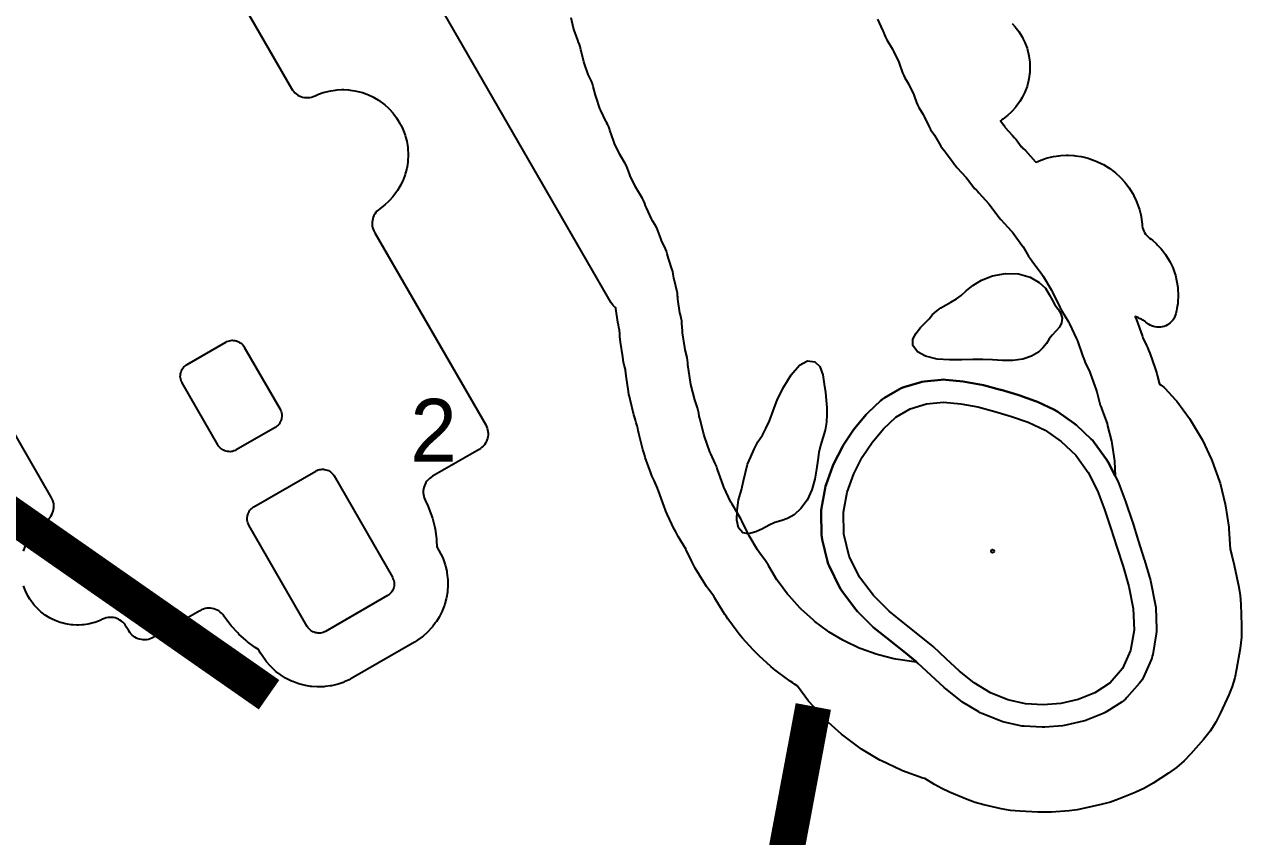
# Model space of a CAD drawing. Extents: x 425531 to 428300, y 1577248 to 1578701.
# Drawn here: x 427704.3 to 427976, y 1577507.3 to 1577688.6 of the extents above; entities that cross this region are included whole.
import ezdxf

# ---------------------------------------------------------------- set-up
doc = ezdxf.new("R2010")
doc.units = 21
for name, color, linetype, true_color in [('L-GOLF-ANNO', 7, 'Continuous', 0xffd23c), ('L-GOLF-BNKR', 7, 'Continuous', 0xe9dcb5), ('L-GOLF-CART', 7, 'Continuous', 0xcfcac0), ('L-GOLF-COLLAR', 7, 'Continuous', 0x5f9a33), ('L-GOLF-FWY', 7, 'Continuous', 0x6a9e35), ('L-GOLF-GRN', 7, 'Continuous', 0x74b23e), ('L-GOLF-PIN', 7, 'Continuous', 0xe0262b), ('L-GOLF-ROUGH', 7, 'Continuous', 0x4f7d2c), ('L-GOLF-TEE', 7, 'Continuous', 0x6fa63a)]:
    doc.layers.add(name, color=color, linetype=linetype, true_color=true_color)

msp = doc.modelspace()

# ---------------------------------------------------------------- linework, layer by layer
at = {"layer": 'L-GOLF-BNKR'}
for points, elevation in [([(427905.3, 1577622), (427906.2, 1577622.9), (427907, 1577623.8), (427907.9, 1577624.6), (427908.8, 1577625.3), (427910, 1577626), (427911.1, 1577626.6), (427912.3, 1577627.3), (427913.4, 1577628.1), (427914.5, 1577629.1), (427916, 1577630.3), (427917.9, 1577631.5), (427920.4, 1577632.5), (427923.3, 1577633), (427926.2, 1577632.9), (427928.8, 1577632.2), (427930.8, 1577631), (427932.2, 1577629.7), (427933, 1577628.3), (427933.7, 1577627.1), (427934.3, 1577626), (427935, 1577625), (427935.6, 1577624), (427935.9, 1577623), (427935.8, 1577622), (427935.3, 1577621), (427934.5, 1577620.1), (427933.7, 1577619.2), (427933, 1577618.4), (427932.4, 1577617.4), (427931.6, 1577616.4), (427930.6, 1577615.4), (427929.1, 1577614.5), (427927.1, 1577613.9), (427924.9, 1577613.6), (427922.6, 1577613.6), (427920.4, 1577613.7), (427918.2, 1577613.8), (427916, 1577613.8), (427913.5, 1577613.7), (427910.8, 1577613.7), (427908, 1577613.9), (427905.4, 1577614.5), (427903.6, 1577615.5), (427902.6, 1577616.9), (427902.6, 1577618.3), (427903.3, 1577619.7), (427904.3, 1577620.9), (427905.3, 1577622)], 66.51), ([(427865.9, 1577574.9), (427864.6, 1577575.1), (427863.7, 1577576.2), (427863.3, 1577577.9), (427863.4, 1577580.1), (427863.7, 1577582.5), (427864.3, 1577584.7), (427864.8, 1577586.7), (427865.2, 1577588.6), (427865.7, 1577590.4), (427866.4, 1577592.1), (427867.2, 1577593.8), (427868, 1577595.4), (427869, 1577596.9), (427869.8, 1577598.4), (427870.6, 1577600.1), (427871.4, 1577602.3), (427872.4, 1577604.9), (427873.8, 1577607.7), (427875.4, 1577610.4), (427877.3, 1577612.5), (427879.1, 1577613.5), (427880.7, 1577613.3), (427881.8, 1577612.2), (427882.5, 1577610.4), (427882.8, 1577608.3), (427883.1, 1577606.4), (427883.2, 1577604.7), (427883.4, 1577603.1), (427883.4, 1577601.5), (427883.3, 1577599.8), (427883, 1577598), (427882.5, 1577596.3), (427882, 1577594.6), (427881.6, 1577593), (427881.4, 1577591.3), (427881.1, 1577589.3), (427880.7, 1577587.1), (427880, 1577584.7), (427879, 1577582.4), (427877.6, 1577580.5), (427876.1, 1577579.1), (427874.6, 1577578.3), (427873.1, 1577577.8), (427871.8, 1577577.4), (427870.5, 1577576.8), (427869, 1577576), (427867.5, 1577575.3), (427865.9, 1577574.9)], 67.14)]:
    msp.add_lwpolyline(points, close=True, dxfattribs=dict(at, elevation=elevation))
at = {"layer": 'L-GOLF-CART', "const_width": 8}
for points in [[(427650.69, 1577614.43), (427655.39, 1577611.15), (427660.1, 1577607.87), (427664.8, 1577604.59), (427669.51, 1577601.31), (427674.21, 1577598.02), (427678.91, 1577594.74), (427683.62, 1577591.46), (427688.32, 1577588.18), (427693.03, 1577584.9), (427697.73, 1577581.61), (427702.44, 1577578.33), (427707.14, 1577575.05), (427711.84, 1577571.77), (427716.55, 1577568.49), (427721.25, 1577565.2), (427725.96, 1577561.92), (427730.66, 1577558.64), (427735.36, 1577555.36), (427740.07, 1577552.08), (427744.77, 1577548.79), (427749.48, 1577545.51), (427754.18, 1577542.23), (427758.88, 1577538.95)], [(427880.37, 1577536.34), (427879.8, 1577533.33), (427879.24, 1577530.32), (427878.68, 1577527.31), (427878.11, 1577524.3), (427877.55, 1577521.29), (427876.98, 1577518.28), (427876.42, 1577515.27), (427875.86, 1577512.26), (427875.29, 1577509.25), (427874.73, 1577506.24), (427874.17, 1577503.22), (427873.6, 1577500.21), (427873.04, 1577497.2), (427872.47, 1577494.19), (427871.91, 1577491.18), (427871.35, 1577488.17), (427870.78, 1577485.16), (427870.22, 1577482.15), (427869.66, 1577479.14), (427869.09, 1577476.13), (427868.53, 1577473.12), (427867.96, 1577470.11), (427867.4, 1577467.1)]]:
    msp.add_lwpolyline(points, dxfattribs=at)
at = {"layer": 'L-GOLF-COLLAR', "elevation": 70.71}
msp.add_lwpolyline([(427941.38, 1577533.27), (427941.01, 1577533.13), (427940.62, 1577533.03), (427936.72, 1577532.13), (427936.36, 1577532.06), (427935.98, 1577532.01), (427932.08, 1577531.71), (427931.45, 1577531.71), (427927.45, 1577531.91), (427927.01, 1577531.95), (427926.58, 1577532.03), (427922.68, 1577532.93), (427922.28, 1577533.04), (427921.9, 1577533.17), (427918, 1577534.77), (427917.64, 1577534.94), (427917.29, 1577535.13), (427913.69, 1577537.33), (427913.21, 1577537.67), (427909.91, 1577540.27), (427909.59, 1577540.54), (427906.59, 1577543.34), (427903.79, 1577545.95), (427900.95, 1577548.31), (427897.71, 1577550.87), (427897.68, 1577550.9), (427894.18, 1577553.7), (427893.76, 1577554.06), (427890.26, 1577557.56), (427889.81, 1577558.08), (427886.71, 1577562.18), (427886.44, 1577562.58), (427886.21, 1577563), (427883.91, 1577567.7), (427883.7, 1577568.2), (427883.54, 1577568.71), (427882.34, 1577573.61), (427882.24, 1577574.15), (427882.2, 1577574.7), (427882.1, 1577579.6), (427882.12, 1577580.09), (427882.18, 1577580.58), (427882.98, 1577585.08), (427883.07, 1577585.5), (427883.2, 1577585.92), (427884.7, 1577590.02), (427884.95, 1577590.58), (427886.85, 1577594.28), (427887.14, 1577594.77), (427889.34, 1577598.07), (427889.66, 1577598.5), (427892.16, 1577601.5), (427892.6, 1577601.96), (427895.4, 1577604.56), (427895.81, 1577604.9), (427896.25, 1577605.2), (427899.45, 1577607.1), (427899.98, 1577607.37), (427900.54, 1577607.58), (427904.14, 1577608.68), (427904.6, 1577608.8), (427905.08, 1577608.87), (427908.88, 1577609.27), (427909.39, 1577609.3), (427909.91, 1577609.27), (427913.81, 1577608.87), (427914.21, 1577608.82), (427918.01, 1577608.12), (427918.37, 1577608.04), (427922.17, 1577607.04), (427922.32, 1577606.99), (427926.02, 1577605.89), (427926.26, 1577605.82), (427929.96, 1577604.52), (427930.44, 1577604.32), (427934.24, 1577602.52), (427934.6, 1577602.33), (427934.95, 1577602.11), (427938.55, 1577599.61), (427939.12, 1577599.14), (427942.42, 1577596.04), (427942.77, 1577595.69), (427943.08, 1577595.3), (427945.78, 1577591.5), (427946.15, 1577590.88), (427948.25, 1577586.78), (427948.47, 1577586.28), (427950.07, 1577582.08), (427950.14, 1577581.88), (427951.54, 1577577.68), (427951.58, 1577577.58), (427952.87, 1577573.41), (427954.25, 1577569.15), (427954.3, 1577568.99), (427955.6, 1577564.49), (427955.7, 1577564.1), (427956.7, 1577559.2), (427956.76, 1577558.81), (427956.8, 1577558.41), (427957, 1577553.61), (427956.99, 1577553.07), (427956.93, 1577552.54), (427956.13, 1577547.94), (427956.04, 1577547.54), (427955.91, 1577547.14), (427955.76, 1577546.75), (427953.96, 1577542.75), (427953.74, 1577542.31), (427953.47, 1577541.89), (427953.16, 1577541.51), (427950.36, 1577538.31), (427950.04, 1577537.97), (427949.69, 1577537.67), (427949.32, 1577537.4), (427945.92, 1577535.2), (427945.51, 1577534.96), (427945.08, 1577534.77), (427941.38, 1577533.27)], close=True, dxfattribs=at)
at = {"layer": 'L-GOLF-FWY', "elevation": 70.8}
msp.add_lwpolyline([(427894.68, 1577689.76), (427895.83, 1577687.33), (427896.02, 1577686.87), (427896.23, 1577686.28), (427896.47, 1577685.71), (427896.76, 1577685.17), (427898.04, 1577683.03), (427898.27, 1577682.6), (427899.43, 1577680.15), (427899.61, 1577679.7), (427900.31, 1577677.77), (427900.54, 1577677.2), (427900.83, 1577676.66), (427901.39, 1577675.73), (427901.62, 1577675.3), (427902.77, 1577672.87), (427902.96, 1577672.41), (427903.4, 1577671.18), (427903.63, 1577670.62), (427903.92, 1577670.08), (427904.86, 1577668.5), (427905.1, 1577668.07), (427906.21, 1577665.71), (427906.5, 1577665.17), (427906.84, 1577664.66), (427907.12, 1577664.29), (427907.39, 1577663.88), (427908.86, 1577661.43), (427909.2, 1577660.92), (427909.67, 1577660.35), (427909.67, 1577660.35), (427909.89, 1577660.07), (427911.62, 1577657.75), (427911.76, 1577657.55), (427911.76, 1577657.54), (427911.9, 1577657.35), (427912.04, 1577657.14), (427912.43, 1577656.67), (427914.47, 1577654.42), (427914.78, 1577654.04), (427915.95, 1577652.47), (427916.34, 1577651.99), (427916.77, 1577651.56), (427916.99, 1577651.36), (427917.34, 1577651.01), (427919.57, 1577648.55), (427919.88, 1577648.17), (427921.78, 1577645.6), (427922.24, 1577645.04), (427924.5, 1577642.55), (427924.8, 1577642.18), (427926.9, 1577639.35), (427927.18, 1577638.94), (427928.43, 1577636.85), (427929.06, 1577635.95), (427929.07, 1577635.94), (427929.22, 1577635.75), (427931.4, 1577632.81), (427931.67, 1577632.4), (427933.55, 1577629.26), (427933.78, 1577628.83), (427935.36, 1577625.5), (427935.71, 1577624.85), (427937.31, 1577622.18), (427937.54, 1577621.75), (427939.12, 1577618.4), (427939.31, 1577617.95), (427940.55, 1577614.46), (427940.63, 1577614.23), (427940.65, 1577614.17), (427941.05, 1577613.14), (427942.09, 1577610.95), (427942.27, 1577610.49), (427943.5, 1577607.05), (427943.65, 1577606.58), (427944.24, 1577604.22), (427944.42, 1577603.63), (427944.56, 1577603.29), (427944.6, 1577603.18), (427944.69, 1577602.95), (427944.73, 1577602.84), (427945.93, 1577599.49), (427946.07, 1577599.02), (427946.93, 1577595.58), (427947.03, 1577595.1), (427947.55, 1577591.59), (427947.6, 1577591.1), (427947.76, 1577587.73), (427946.15, 1577590.88), (427945.78, 1577591.5), (427943.08, 1577595.3), (427942.77, 1577595.69), (427942.42, 1577596.04), (427939.12, 1577599.14), (427938.55, 1577599.61), (427934.95, 1577602.11), (427934.6, 1577602.33), (427934.24, 1577602.52), (427930.44, 1577604.32), (427929.96, 1577604.52), (427926.26, 1577605.82), (427926.02, 1577605.89), (427922.32, 1577606.99), (427922.17, 1577607.04), (427918.37, 1577608.04), (427918.01, 1577608.12), (427914.21, 1577608.82), (427913.81, 1577608.87), (427909.91, 1577609.27), (427909.39, 1577609.3), (427908.88, 1577609.27), (427905.08, 1577608.87), (427904.6, 1577608.8), (427904.14, 1577608.68), (427900.54, 1577607.58), (427899.98, 1577607.37), (427899.45, 1577607.1), (427896.25, 1577605.2), (427895.81, 1577604.9), (427895.4, 1577604.56), (427892.6, 1577601.96), (427892.16, 1577601.5), (427889.66, 1577598.5), (427889.34, 1577598.07), (427887.14, 1577594.77), (427886.85, 1577594.28), (427884.95, 1577590.58), (427884.7, 1577590.02), (427883.2, 1577585.92), (427883.07, 1577585.5), (427882.98, 1577585.08), (427882.18, 1577580.58), (427882.12, 1577580.09), (427882.1, 1577579.6), (427882.2, 1577574.7), (427882.24, 1577574.15), (427882.34, 1577573.61), (427883.54, 1577568.71), (427883.7, 1577568.2), (427883.91, 1577567.7), (427886.21, 1577563), (427886.44, 1577562.58), (427886.71, 1577562.18), (427889.81, 1577558.08), (427890.26, 1577557.56), (427893.76, 1577554.06), (427894.18, 1577553.7), (427897.68, 1577550.9), (427897.71, 1577550.87), (427900.95, 1577548.31), (427903.38, 1577546.29), (427902.82, 1577546.32), (427902.33, 1577546.37), (427898.82, 1577546.89), (427898.34, 1577546.99), (427894.89, 1577547.85), (427894.42, 1577547.99), (427891.08, 1577549.19), (427890.63, 1577549.37), (427887.42, 1577550.89), (427886.99, 1577551.12), (427883.94, 1577552.95), (427883.54, 1577553.22), (427880.68, 1577555.33), (427880.31, 1577555.65), (427877.68, 1577558.03), (427877.33, 1577558.38), (427874.94, 1577561.01), (427874.63, 1577561.39), (427872.52, 1577564.24), (427872.25, 1577564.64), (427870.42, 1577567.69), (427870.3, 1577567.9), (427870.29, 1577567.92), (427869.7, 1577568.85), (427868.19, 1577570.89), (427867.92, 1577571.3), (427866.04, 1577574.44), (427865.81, 1577574.87), (427864.51, 1577577.61), (427864.16, 1577578.26), (427862.23, 1577581.49), (427861.99, 1577581.92), (427860.41, 1577585.27), (427860.22, 1577585.72), (427858.98, 1577589.21), (427858.9, 1577589.44), (427858.87, 1577589.54), (427858.82, 1577589.67), (427858.72, 1577590), (427858.49, 1577590.57), (427857.46, 1577592.74), (427857.28, 1577593.19), (427856.04, 1577596.63), (427855.9, 1577597.1), (427855.01, 1577600.65), (427854.92, 1577601.13), (427854.81, 1577601.84), (427854.69, 1577602.44), (427854.51, 1577603.03), (427854.04, 1577604.35), (427853.9, 1577604.82), (427853.04, 1577608.23), (427852.95, 1577608.71), (427852.43, 1577612.19), (427852.38, 1577612.68), (427852.37, 1577613.04), (427852.31, 1577613.65), (427852.19, 1577614.25), (427851.76, 1577615.96), (427851.66, 1577616.44), (427851.18, 1577619.72), (427851.13, 1577620.21), (427851.05, 1577621.81), (427850.99, 1577622.42), (427850.87, 1577623.02), (427850.69, 1577623.73), (427850.6, 1577624.21), (427850.14, 1577627.26), (427850.1, 1577627.75), (427850.08, 1577627.99), (427850.02, 1577628.6), (427849.9, 1577629.2), (427849.35, 1577631.44), (427849.25, 1577631.92), (427849.11, 1577632.86), (427848.99, 1577633.46), (427848.81, 1577634.05), (427848.16, 1577635.86), (427848.02, 1577636.33), (427847.76, 1577637.36), (427847.58, 1577637.95), (427847.35, 1577638.52), (427846.48, 1577640.35), (427846.3, 1577640.8), (427845.65, 1577642.62), (427845.41, 1577643.18), (427845.12, 1577643.72), (427844.5, 1577644.77), (427844.27, 1577645.2), (427843.12, 1577647.63), (427842.93, 1577648.08), (427842.74, 1577648.61), (427842.51, 1577649.17), (427842.22, 1577649.71), (427840.89, 1577651.93), (427840.66, 1577652.36), (427839.5, 1577654.8), (427839.32, 1577655.26), (427838.9, 1577656.43), (427838.66, 1577657), (427838.37, 1577657.54), (427837.41, 1577659.15), (427837.18, 1577659.58), (427836.02, 1577662.02), (427835.83, 1577662.47), (427834.93, 1577665.01), (427834.85, 1577665.25), (427834.85, 1577665.26), (427834.77, 1577665.48), (427834.69, 1577665.73), (427834.5, 1577666.18), (427834.3, 1577666.57), (427834.27, 1577666.61), (427834.16, 1577666.83), (427834.07, 1577667.01), (427832.94, 1577669.39), (427832.75, 1577669.85), (427831.86, 1577672.33), (427831.72, 1577672.8), (427831.24, 1577674.74), (427831.06, 1577675.32), (427830.83, 1577675.89), (427830.33, 1577676.95), (427830.14, 1577677.4), (427829.29, 1577679.78), (427829.14, 1577680.25), (427828.53, 1577682.7), (427828.48, 1577682.94), (427828.33, 1577683.67), (427828.19, 1577684.14), (427827.91, 1577684.81), (427827.91, 1577684.82), (427827.81, 1577685.06), (427827.01, 1577687.3), (427826.87, 1577687.77), (427826.29, 1577690.07)], dxfattribs=at)
at = {"layer": 'L-GOLF-GRN', "elevation": 70.71}
msp.add_lwpolyline([(427939.5, 1577537.9), (427935.6, 1577537), (427931.7, 1577536.7), (427927.7, 1577536.9), (427923.8, 1577537.8), (427919.9, 1577539.4), (427916.3, 1577541.6), (427913, 1577544.2), (427910, 1577547), (427907.1, 1577549.7), (427904.1, 1577552.2), (427900.8, 1577554.8), (427897.3, 1577557.6), (427893.8, 1577561.1), (427890.7, 1577565.2), (427888.4, 1577569.9), (427887.2, 1577574.8), (427887.1, 1577579.7), (427887.9, 1577584.2), (427889.4, 1577588.3), (427891.3, 1577592), (427893.5, 1577595.3), (427896, 1577598.3), (427898.8, 1577600.9), (427902, 1577602.8), (427905.6, 1577603.9), (427909.4, 1577604.3), (427913.3, 1577603.9), (427917.1, 1577603.2), (427920.9, 1577602.2), (427924.6, 1577601.1), (427928.3, 1577599.8), (427932.1, 1577598), (427935.7, 1577595.5), (427939, 1577592.4), (427941.7, 1577588.6), (427943.8, 1577584.5), (427945.4, 1577580.3), (427946.8, 1577576.1), (427948.1, 1577571.9), (427949.5, 1577567.6), (427950.8, 1577563.1), (427951.8, 1577558.2), (427952, 1577553.4), (427951.2, 1577548.8), (427949.4, 1577544.8), (427946.6, 1577541.6), (427943.2, 1577539.4), (427939.5, 1577537.9)], close=True, dxfattribs=at)
at = {"layer": 'L-GOLF-PIN'}
msp.add_circle((427920.4, 1577571, 70.71), 0.35, dxfattribs=at)
at = {"layer": 'L-GOLF-ROUGH'}
for points, elevation in [([(427683.62, 1577813.3), (427763.86, 1577674.32), (427764.13, 1577673.91), (427764.38, 1577673.6), (427764.65, 1577673.31), (427764.96, 1577673.06), (427765.28, 1577672.83), (427765.63, 1577672.64), (427766, 1577672.49), (427766.38, 1577672.37), (427766.76, 1577672.29), (427767.16, 1577672.25), (427767.55, 1577672.24), (427767.95, 1577672.28), (427768.34, 1577672.36), (427768.72, 1577672.47), (427769.18, 1577672.66), (427769.59, 1577672.86), (427769.95, 1577673.01), (427770.93, 1577673.36), (427771.3, 1577673.47), (427772.31, 1577673.72), (427772.7, 1577673.8), (427773.72, 1577673.95), (427774.11, 1577673.99), (427775.15, 1577674.04), (427775.54, 1577674.04), (427776.58, 1577673.99), (427776.97, 1577673.95), (427778, 1577673.8), (427778.38, 1577673.72), (427779.39, 1577673.47), (427779.76, 1577673.36), (427780.74, 1577673.01), (427781.1, 1577672.86), (427782.04, 1577672.41), (427782.39, 1577672.23), (427783.28, 1577671.7), (427783.6, 1577671.48), (427784.44, 1577670.86), (427784.74, 1577670.61), (427785.51, 1577669.91), (427785.79, 1577669.64), (427786.48, 1577668.87), (427786.73, 1577668.56), (427787.35, 1577667.73), (427787.57, 1577667.4), (427788.1, 1577666.51), (427788.29, 1577666.17), (427788.73, 1577665.23), (427788.88, 1577664.87), (427789.23, 1577663.89), (427789.34, 1577663.51), (427789.6, 1577662.51), (427789.67, 1577662.12), (427789.82, 1577661.1), (427789.86, 1577660.71), (427789.91, 1577659.67), (427789.91, 1577659.28), (427789.86, 1577658.24), (427789.82, 1577657.85), (427789.67, 1577656.82), (427789.6, 1577656.44), (427789.34, 1577655.43), (427789.23, 1577655.06), (427788.88, 1577654.08), (427788.73, 1577653.72), (427788.29, 1577652.78), (427788.1, 1577652.43), (427787.57, 1577651.54), (427787.35, 1577651.22), (427786.73, 1577650.38), (427786.48, 1577650.08), (427785.79, 1577649.31), (427785.51, 1577649.03), (427784.74, 1577648.34), (427784.44, 1577648.09), (427783.58, 1577647.45), (427783.2, 1577647.14), (427782.93, 1577646.87), (427782.68, 1577646.57), (427782.46, 1577646.25), (427782.28, 1577645.91), (427782.13, 1577645.55), (427782.01, 1577645.18), (427781.94, 1577644.8), (427781.89, 1577644.42), (427781.89, 1577644.03), (427781.92, 1577643.64), (427781.99, 1577643.26), (427782.1, 1577642.89), (427782.25, 1577642.53), (427782.47, 1577642.1), (427807.24, 1577599.2), (427807.42, 1577598.85), (427807.56, 1577598.48), (427807.67, 1577598.1), (427807.74, 1577597.72), (427807.77, 1577597.33), (427807.76, 1577596.94), (427807.72, 1577596.55), (427807.64, 1577596.16), (427807.52, 1577595.79), (427807.36, 1577595.43), (427807.17, 1577595.08), (427806.95, 1577594.76), (427806.69, 1577594.46), (427806.41, 1577594.19), (427806.1, 1577593.95), (427805.77, 1577593.73), (427795.38, 1577587.73), (427794.97, 1577587.46), (427794.66, 1577587.22), (427794.37, 1577586.94), (427794.12, 1577586.64), (427793.89, 1577586.31), (427793.7, 1577585.96), (427793.55, 1577585.6), (427793.43, 1577585.22), (427793.35, 1577584.83), (427793.31, 1577584.44), (427793.31, 1577584.04), (427793.34, 1577583.65), (427793.42, 1577583.26), (427793.53, 1577582.88), (427793.72, 1577582.42), (427794.33, 1577581.13), (427794.48, 1577580.76), (427795.21, 1577578.73), (427795.33, 1577578.36), (427795.85, 1577576.26), (427795.93, 1577575.88), (427796.24, 1577573.74), (427796.28, 1577573.35), (427796.35, 1577571.98), (427796.81, 1577571.18), (427796.81, 1577571.18), (427797.09, 1577570.66), (427797.22, 1577570.4), (427797.71, 1577569.33), (427797.81, 1577569.06), (427798.19, 1577567.94), (427798.27, 1577567.66), (427798.54, 1577566.51), (427798.59, 1577566.23), (427798.74, 1577565.06), (427798.77, 1577564.77), (427798.8, 1577563.59), (427798.8, 1577563.3), (427798.72, 1577562.12), (427798.69, 1577561.83), (427798.5, 1577560.67), (427798.43, 1577560.39), (427798.13, 1577559.25), (427798.04, 1577558.97), (427797.63, 1577557.87), (427797.51, 1577557.6), (427796.99, 1577556.54), (427796.85, 1577556.29), (427796.23, 1577555.29), (427796.06, 1577555.05), (427795.34, 1577554.11), (427795.15, 1577553.89), (427794.35, 1577553.03), (427794.14, 1577552.83), (427793.26, 1577552.05), (427793.03, 1577551.87), (427792.07, 1577551.18), (427791.82, 1577551.02), (427791.32, 1577550.72), (427777.52, 1577542.72), (427777, 1577542.44), (427776.74, 1577542.3), (427775.66, 1577541.82), (427775.39, 1577541.71), (427774.27, 1577541.33), (427773.99, 1577541.25), (427772.84, 1577540.98), (427772.55, 1577540.92), (427771.38, 1577540.77), (427771.09, 1577540.75), (427769.91, 1577540.71), (427769.61, 1577540.71), (427768.43, 1577540.79), (427768.14, 1577540.82), (427766.98, 1577541.01), (427766.69, 1577541.08), (427765.55, 1577541.38), (427765.27, 1577541.47), (427764.17, 1577541.89), (427763.9, 1577542), (427762.84, 1577542.53), (427762.58, 1577542.67), (427761.58, 1577543.29), (427761.34, 1577543.46), (427760.4, 1577544.18), (427760.18, 1577544.37), (427759.32, 1577545.18), (427759.11, 1577545.39), (427758.33, 1577546.28), (427758.15, 1577546.51), (427757.47, 1577547.47), (427757.31, 1577547.72), (427757, 1577548.22), (427756.53, 1577549.04), (427756.12, 1577549.28), (427755.8, 1577549.5), (427754.07, 1577550.79), (427753.76, 1577551.04), (427752.16, 1577552.49), (427751.88, 1577552.76), (427750.44, 1577554.36), (427750.19, 1577554.67), (427748.81, 1577556.52), (427748.78, 1577556.55), (427748.57, 1577556.85), (427748.3, 1577557.14), (427748, 1577557.41), (427747.67, 1577557.65), (427747.33, 1577557.85), (427746.96, 1577558.02), (427746.58, 1577558.14), (427746.19, 1577558.24), (427745.8, 1577558.29), (427745.4, 1577558.3), (427745, 1577558.27), (427744.6, 1577558.2), (427744.22, 1577558.09), (427743.84, 1577557.95), (427743.4, 1577557.72), (427733.03, 1577551.73), (427732.68, 1577551.55), (427732.31, 1577551.41), (427731.94, 1577551.3), (427731.55, 1577551.23), (427731.16, 1577551.2), (427730.77, 1577551.2), (427730.38, 1577551.25), (427729.99, 1577551.33), (427729.62, 1577551.45), (427729.26, 1577551.61), (427728.91, 1577551.8), (427728.59, 1577552.02), (427728.29, 1577552.28), (427728.02, 1577552.56), (427727.78, 1577552.87), (427727.56, 1577553.2), (427727.02, 1577554.13), (427726.75, 1577554.55), (427726.51, 1577554.86), (427726.23, 1577555.14), (427725.93, 1577555.4), (427725.6, 1577555.62), (427725.25, 1577555.81), (427724.89, 1577555.97), (427724.51, 1577556.09), (427724.12, 1577556.17), (427723.73, 1577556.21), (427723.33, 1577556.21), (427722.93, 1577556.17), (427722.55, 1577556.1), (427722.17, 1577555.98), (427721.71, 1577555.79), (427721.16, 1577555.53), (427720.8, 1577555.38), (427720, 1577555.1), (427719.62, 1577554.98), (427718.8, 1577554.78), (427718.41, 1577554.7), (427717.57, 1577554.58), (427717.18, 1577554.54), (427716.33, 1577554.5), (427715.94, 1577554.5), (427715.09, 1577554.54), (427714.7, 1577554.58), (427713.86, 1577554.7), (427713.47, 1577554.78), (427712.65, 1577554.98), (427712.27, 1577555.1), (427711.47, 1577555.38), (427711.11, 1577555.54), (427710.34, 1577555.9), (427709.99, 1577556.08), (427709.26, 1577556.52), (427708.93, 1577556.74), (427708.25, 1577557.25), (427707.95, 1577557.5), (427707.32, 1577558.07), (427707.04, 1577558.34), (427706.47, 1577558.98), (427706.22, 1577559.28), (427705.71, 1577559.96), (427705.49, 1577560.29), (427705.06, 1577561.02), (427704.87, 1577561.36), (427704.51, 1577562.13), (427704.36, 1577562.5), (427704.07, 1577563.3)], 69.84), ([(427924.76, 1577688.8), (427925.42, 1577688.07), (427925.67, 1577687.77), (427926.26, 1577686.98), (427926.48, 1577686.65), (427926.98, 1577685.81), (427927.17, 1577685.46), (427927.59, 1577684.57), (427927.74, 1577684.21), (427928.07, 1577683.28), (427928.19, 1577682.91), (427928.43, 1577681.95), (427928.5, 1577681.57), (427928.65, 1577680.59), (427928.69, 1577680.2), (427928.73, 1577679.22), (427928.73, 1577678.83), (427928.69, 1577677.84), (427928.65, 1577677.45), (427928.5, 1577676.48), (427928.43, 1577676.09), (427928.19, 1577675.14), (427928.07, 1577674.76), (427927.74, 1577673.84), (427927.59, 1577673.47), (427927.17, 1577672.58), (427926.98, 1577672.24), (427926.48, 1577671.39), (427926.26, 1577671.07), (427925.67, 1577670.27), (427925.42, 1577669.97), (427924.76, 1577669.24), (427924.49, 1577668.96), (427923.76, 1577668.3), (427923.45, 1577668.05), (427922.66, 1577667.47), (427922.5, 1577667.35), (427922.44, 1577667.32), (427922.34, 1577667.24), (427922.13, 1577667.1), (427922.12, 1577667.09), (427922.86, 1577666.09), (427923.06, 1577665.81), (427923.11, 1577665.74), (427923.15, 1577665.69), (427924.85, 1577663.82), (427925.29, 1577663.3), (427925.61, 1577662.92), (427926.03, 1577662.38), (427926.78, 1577661.37), (427926.89, 1577661.26), (427927.24, 1577660.91), (427927.71, 1577660.41), (427929.94, 1577657.95), (427930.05, 1577657.83), (427930.45, 1577658.02), (427930.81, 1577658.17), (427931.99, 1577658.59), (427932.36, 1577658.7), (427933.58, 1577659.01), (427933.96, 1577659.08), (427935.2, 1577659.27), (427935.6, 1577659.31), (427936.85, 1577659.37), (427937.24, 1577659.37), (427938.49, 1577659.31), (427938.88, 1577659.27), (427940.12, 1577659.08), (427940.51, 1577659.01), (427941.72, 1577658.7), (427942.1, 1577658.59), (427943.28, 1577658.17), (427943.64, 1577658.02), (427944.77, 1577657.48), (427945.12, 1577657.29), (427946.2, 1577656.65), (427946.52, 1577656.43), (427947.53, 1577655.69), (427947.83, 1577655.44), (427948.76, 1577654.59), (427949.04, 1577654.32), (427949.88, 1577653.39), (427950.13, 1577653.08), (427950.88, 1577652.08), (427951.09, 1577651.75), (427951.74, 1577650.68), (427951.92, 1577650.33), (427952.46, 1577649.2), (427952.61, 1577648.83), (427953.03, 1577647.65), (427953.15, 1577647.28), (427953.45, 1577646.06), (427953.53, 1577645.68), (427953.71, 1577644.44), (427953.74, 1577644.18), (427953.74, 1577644.18), (427953.8, 1577643.6), (427953.87, 1577643.21), (427953.99, 1577642.84), (427954.14, 1577642.47), (427954.32, 1577642.13), (427954.54, 1577641.8), (427954.79, 1577641.5), (427955.06, 1577641.22), (427955.44, 1577640.91), (427955.77, 1577640.67), (427956.08, 1577640.42), (427956.96, 1577639.62), (427957.23, 1577639.34), (427958.03, 1577638.46), (427958.28, 1577638.16), (427958.99, 1577637.2), (427959.21, 1577636.88), (427959.82, 1577635.86), (427960, 1577635.51), (427960.51, 1577634.44), (427960.66, 1577634.07), (427961.06, 1577632.96), (427961.18, 1577632.58), (427961.46, 1577631.43), (427961.54, 1577631.04), (427961.72, 1577629.87), (427961.75, 1577629.48), (427961.81, 1577628.29), (427961.81, 1577627.9), (427961.75, 1577626.71), (427961.72, 1577626.32), (427961.54, 1577625.14), (427961.46, 1577624.76), (427961.28, 1577624.01), (427961.16, 1577623.63), (427961, 1577623.26), (427960.81, 1577622.9), (427960.59, 1577622.57), (427960.33, 1577622.26), (427960.04, 1577621.98), (427959.72, 1577621.73), (427959.39, 1577621.51), (427959.03, 1577621.33), (427958.65, 1577621.19), (427958.26, 1577621.08), (427957.87, 1577621.01), (427957.47, 1577620.98), (427957.06, 1577621), (427956.67, 1577621.05), (427956.27, 1577621.14), (427955.89, 1577621.28), (427955.53, 1577621.45), (427955.18, 1577621.65), (427954.86, 1577621.89), (427954.62, 1577622.09), (427954.42, 1577622.24), (427953.93, 1577622.56), (427953.72, 1577622.69), (427953.2, 1577622.97), (427952.98, 1577623.07), (427952.44, 1577623.3), (427952.21, 1577623.38), (427952.24, 1577623.3), (427952.49, 1577622.66), (427953.74, 1577619.18), (427953.82, 1577618.95), (427953.93, 1577618.64), (427954.74, 1577616.93), (427955.02, 1577616.3), (427955.21, 1577615.85), (427955.45, 1577615.21), (427956.69, 1577611.77), (427956.9, 1577611.12), (427957.04, 1577610.65), (427957.23, 1577609.98), (427957.66, 1577608.27), (427958, 1577608.08), (427958.32, 1577607.87), (427958.63, 1577607.62), (427958.9, 1577607.34), (427961.24, 1577604.77), (427961.48, 1577604.46), (427964.35, 1577600.6), (427964.57, 1577600.28), (427967.04, 1577596.15), (427967.22, 1577595.81), (427969.28, 1577591.46), (427969.43, 1577591.1), (427971.05, 1577586.57), (427971.16, 1577586.19), (427972.33, 1577581.53), (427972.41, 1577581.14), (427973.11, 1577576.39), (427973.15, 1577576), (427973.38, 1577571.42), (427973.86, 1577569.76), (427974.32, 1577567.9), (427975.32, 1577563), (427975.62, 1577561.11), (427975.78, 1577559.2), (427975.98, 1577554.4), (427975.95, 1577551.83), (427975.65, 1577549.29), (427974.85, 1577544.69), (427974.42, 1577542.73), (427973.83, 1577540.81), (427973.09, 1577538.95), (427971.29, 1577534.95), (427970.21, 1577532.84), (427968.93, 1577530.85), (427967.46, 1577529), (427964.66, 1577525.8), (427963.12, 1577524.19), (427961.44, 1577522.74), (427959.64, 1577521.45), (427956.24, 1577519.25), (427954.28, 1577518.11), (427952.22, 1577517.16), (427948.52, 1577515.66), (427946.73, 1577515.01), (427944.9, 1577514.51), (427944.9, 1577514.51), (427941, 1577513.61), (427939.23, 1577513.28), (427937.44, 1577513.07), (427933.54, 1577512.77), (427930.5, 1577512.73), (427926.5, 1577512.93), (427924.39, 1577513.13), (427922.3, 1577513.51), (427918.4, 1577514.41), (427916.52, 1577514.93), (427914.69, 1577515.6), (427910.79, 1577517.2), (427909.05, 1577517.99), (427907.39, 1577518.92), (427905.25, 1577520.23), (427905.21, 1577520.24), (427904.83, 1577520.35), (427900.3, 1577521.97), (427899.94, 1577522.12), (427895.59, 1577524.18), (427895.25, 1577524.36), (427891.12, 1577526.83), (427890.8, 1577527.05), (427886.94, 1577529.92), (427886.63, 1577530.16), (427883.07, 1577533.39), (427882.79, 1577533.67), (427879.56, 1577537.23), (427879.32, 1577537.54), (427876.83, 1577540.89), (427876.75, 1577540.94), (427876.17, 1577541.31), (427875.76, 1577541.58), (427875.2, 1577541.98), (427872.34, 1577544.09), (427871.8, 1577544.51), (427871.42, 1577544.82), (427870.9, 1577545.27), (427868.27, 1577547.66), (427867.78, 1577548.13), (427867.43, 1577548.48), (427866.96, 1577548.97), (427864.57, 1577551.6), (427864.12, 1577552.13), (427863.81, 1577552.5), (427863.39, 1577553.05), (427861.27, 1577555.9), (427860.88, 1577556.46), (427860.61, 1577556.87), (427860.24, 1577557.45), (427858.41, 1577560.49), (427858.3, 1577560.69), (427858.14, 1577560.94), (427856.94, 1577562.55), (427856.55, 1577563.12), (427856.27, 1577563.52), (427855.91, 1577564.1), (427854.03, 1577567.24), (427853.69, 1577567.84), (427853.46, 1577568.27), (427853.15, 1577568.88), (427852, 1577571.32), (427851.97, 1577571.36), (427850.22, 1577574.29), (427849.88, 1577574.89), (427849.65, 1577575.32), (427849.34, 1577575.94), (427847.76, 1577579.28), (427847.48, 1577579.91), (427847.29, 1577580.36), (427847.04, 1577581), (427845.8, 1577584.49), (427845.68, 1577584.81), (427845.62, 1577585.02), (427845.59, 1577585.09), (427844.81, 1577586.75), (427844.53, 1577587.38), (427844.34, 1577587.83), (427844.09, 1577588.47), (427842.86, 1577591.92), (427842.65, 1577592.57), (427842.5, 1577593.04), (427842.32, 1577593.7), (427841.43, 1577597.25), (427841.28, 1577597.92), (427841.19, 1577598.4), (427841.08, 1577599.02), (427840.86, 1577599.63), (427840.64, 1577600.28), (427840.5, 1577600.75), (427840.32, 1577601.42), (427839.46, 1577604.83), (427839.31, 1577605.5), (427839.22, 1577605.98), (427839.1, 1577606.66), (427838.58, 1577610.14), (427838.5, 1577610.82), (427838.45, 1577611.31), (427838.43, 1577611.53), (427838.18, 1577612.55), (427838.03, 1577613.22), (427837.93, 1577613.71), (427837.82, 1577614.38), (427837.33, 1577617.66), (427837.24, 1577618.34), (427837.2, 1577618.83), (427837.15, 1577619.52), (427837.1, 1577620.36), (427836.96, 1577620.99), (427836.87, 1577621.48), (427836.75, 1577622.15), (427836.3, 1577625.21), (427836.29, 1577625.3), (427836.24, 1577625.33), (427835.96, 1577625.58), (427835.7, 1577625.85), (427835.46, 1577626.15), (427835.26, 1577626.46), (427784.76, 1577713.93)], 68.7), ([(427704.07, 1577571.03), (427704.36, 1577571.83), (427704.51, 1577572.19), (427704.87, 1577572.96), (427705.06, 1577573.31), (427705.49, 1577574.04), (427705.71, 1577574.36), (427706.22, 1577575.05), (427706.47, 1577575.35), (427707.04, 1577575.98), (427707.32, 1577576.26), (427707.95, 1577576.83), (427708.25, 1577577.08), (427709.06, 1577577.68), (427709.09, 1577577.7), (427709.39, 1577577.93), (427709.69, 1577578.2), (427709.96, 1577578.5), (427710.19, 1577578.82), (427710.39, 1577579.17), (427710.56, 1577579.53), (427710.69, 1577579.91), (427710.78, 1577580.3), (427710.83, 1577580.7), (427710.85, 1577581.1), (427710.82, 1577581.49), (427710.75, 1577581.89), (427710.64, 1577582.28), (427710.5, 1577582.65), (427710.27, 1577583.09), (427700.75, 1577599.63)], 69.84)]:
    msp.add_lwpolyline(points, dxfattribs=dict(at, elevation=elevation))
at = {"layer": 'L-GOLF-TEE'}
for points, elevation in [([(427749.23, 1577617.67), (427749.49, 1577617.8), (427749.77, 1577617.91), (427750.05, 1577617.99), (427750.34, 1577618.04), (427750.63, 1577618.07), (427750.93, 1577618.06), (427751.22, 1577618.03), (427751.51, 1577617.97), (427751.79, 1577617.88), (427752.06, 1577617.76), (427752.31, 1577617.62), (427752.56, 1577617.45), (427752.78, 1577617.26), (427752.99, 1577617.05), (427753.17, 1577616.82), (427753.33, 1577616.57), (427761.33, 1577602.71), (427761.46, 1577602.45), (427761.57, 1577602.18), (427761.65, 1577601.89), (427761.7, 1577601.6), (427761.73, 1577601.31), (427761.72, 1577601.02), (427761.69, 1577600.72), (427761.63, 1577600.44), (427761.54, 1577600.16), (427761.42, 1577599.89), (427761.28, 1577599.63), (427761.11, 1577599.39), (427760.92, 1577599.16), (427760.71, 1577598.96), (427760.48, 1577598.77), (427760.23, 1577598.61), (427751.57, 1577593.61), (427751.31, 1577593.48), (427751.03, 1577593.37), (427750.75, 1577593.29), (427750.46, 1577593.24), (427750.17, 1577593.21), (427749.87, 1577593.22), (427749.58, 1577593.25), (427749.29, 1577593.31), (427749.01, 1577593.4), (427748.74, 1577593.52), (427748.49, 1577593.66), (427748.24, 1577593.83), (427748.02, 1577594.02), (427747.81, 1577594.23), (427747.63, 1577594.47), (427747.47, 1577594.71), (427739.47, 1577608.57), (427739.34, 1577608.83), (427739.23, 1577609.1), (427739.15, 1577609.39), (427739.1, 1577609.68), (427739.07, 1577609.97), (427739.08, 1577610.27), (427739.11, 1577610.56), (427739.17, 1577610.85), (427739.26, 1577611.13), (427739.38, 1577611.4), (427739.52, 1577611.65), (427739.69, 1577611.9), (427739.88, 1577612.12), (427740.09, 1577612.32), (427740.32, 1577612.51), (427740.57, 1577612.67), (427749.23, 1577617.67)], 71.62), ([(427769.3, 1577588.89), (427769.56, 1577589.03), (427769.83, 1577589.14), (427770.12, 1577589.22), (427770.41, 1577589.27), (427770.7, 1577589.3), (427771, 1577589.29), (427771.29, 1577589.26), (427771.58, 1577589.19), (427771.86, 1577589.1), (427772.13, 1577588.99), (427772.39, 1577588.84), (427772.63, 1577588.68), (427772.85, 1577588.48), (427773.06, 1577588.27), (427773.24, 1577588.04), (427773.4, 1577587.79), (427786.41, 1577565.19), (427786.54, 1577564.93), (427786.65, 1577564.66), (427786.73, 1577564.38), (427786.78, 1577564.09), (427786.81, 1577563.79), (427786.8, 1577563.5), (427786.77, 1577563.21), (427786.7, 1577562.92), (427786.62, 1577562.64), (427786.5, 1577562.37), (427786.36, 1577562.11), (427786.19, 1577561.87), (427786, 1577561.65), (427785.79, 1577561.44), (427785.56, 1577561.26), (427785.31, 1577561.1), (427771.5, 1577553.11), (427771.24, 1577552.97), (427770.97, 1577552.86), (427770.68, 1577552.78), (427770.39, 1577552.73), (427770.1, 1577552.7), (427769.8, 1577552.71), (427769.51, 1577552.74), (427769.22, 1577552.81), (427768.94, 1577552.9), (427768.67, 1577553.01), (427768.41, 1577553.16), (427768.17, 1577553.32), (427767.95, 1577553.52), (427767.74, 1577553.73), (427767.56, 1577553.96), (427767.4, 1577554.21), (427754.39, 1577576.81), (427754.26, 1577577.07), (427754.15, 1577577.34), (427754.07, 1577577.62), (427754.02, 1577577.91), (427753.99, 1577578.21), (427754, 1577578.5), (427754.03, 1577578.79), (427754.1, 1577579.08), (427754.18, 1577579.36), (427754.3, 1577579.63), (427754.44, 1577579.89), (427754.61, 1577580.13), (427754.8, 1577580.35), (427755.01, 1577580.56), (427755.24, 1577580.74), (427755.49, 1577580.9), (427769.3, 1577588.89)], 71.46)]:
    msp.add_lwpolyline(points, close=True, dxfattribs=dict(at, elevation=elevation))

# ---------------------------------------------------------------- texts
at = {"layer": 'L-GOLF-ANNO'}
msp.add_text('2', height=14, dxfattribs=at).set_placement((427790.4, 1577591))

doc.saveas('drawing.dxf')
